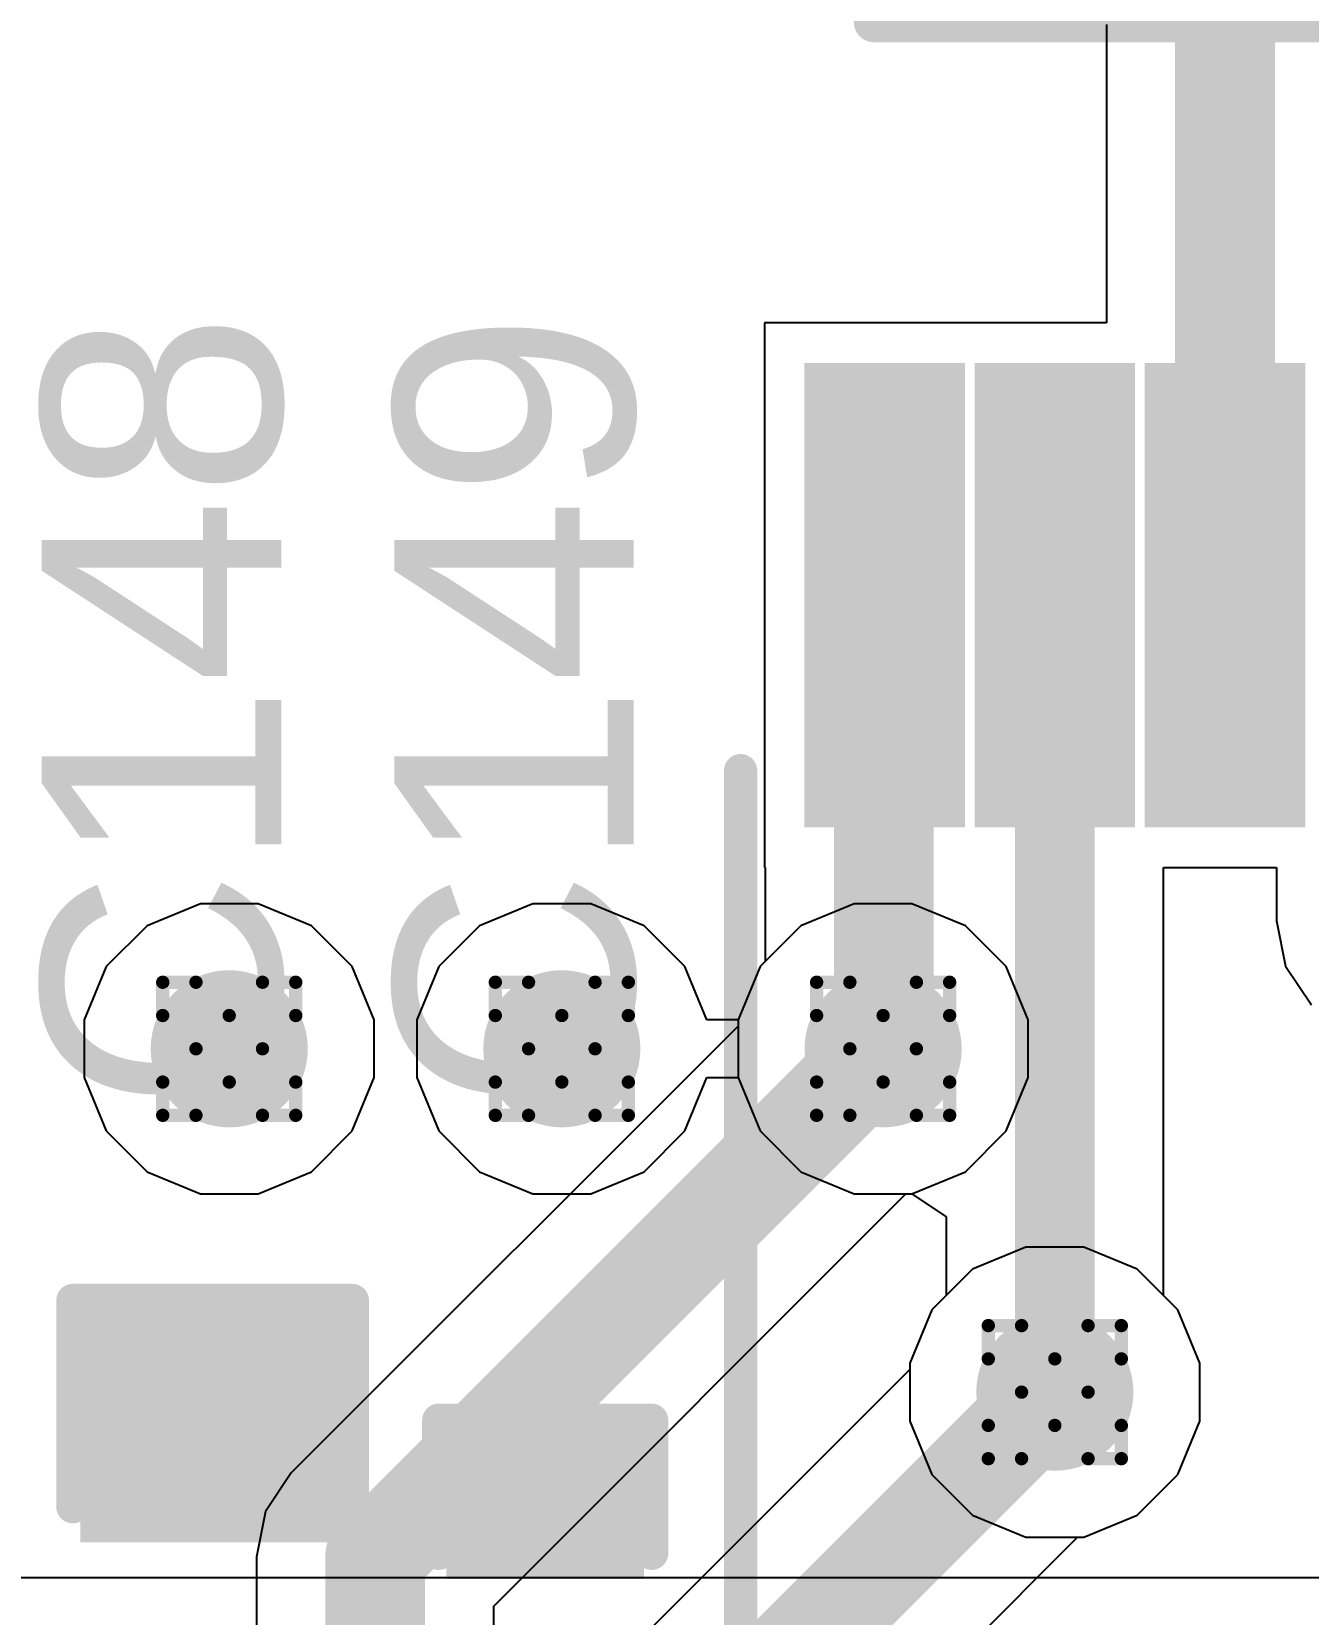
# Model space of a CAD drawing. Header units: inches. Extents: x -11 to 5379, y 0 to 5429.
# Drawn here: x 325.43 to 330.3, y 25.74 to 31.78 of the extents above; entities that cross this region are included whole.
import ezdxf

# ---------------------------------------------------------------- set-up
doc = ezdxf.new("R2010")
doc.units = ezdxf.units.IN
for name, color, linetype in [('Bottom Layer', 5, 'Continuous'), ('Drill Drawing', 1, 'Continuous'), ('GND', 16, 'Continuous'), ('PWR', 76, 'Continuous'), ('Top Layer', 1, 'Continuous'), ('Top Overlay', 2, 'Continuous'), ('Top Paste', 8, 'Continuous'), ('Top Solder', 216, 'Continuous'), ('Via Holes', 16, 'Continuous')]:
    doc.layers.add(name, color=color, linetype=linetype)
doc.styles.add('Arial', font='', dxfattribs={"height": 0.2})
doc.styles.get('Arial').set_extended_font_data('Arial')

# ---------------------------------------------------------------- blocks, each defined once
blk = doc.blocks.new('14_TSSOP_96')
at = {"layer": 'Top Layer'}
for points in [[(2.085, 2.155), (3.655, 2.155), (3.655, 1.745), (2.085, 1.745)], [(2.085, 1.505), (3.655, 1.505), (3.655, 1.095), (2.085, 1.095)], [(2.085, 0.855), (3.655, 0.855), (3.655, 0.445), (2.085, 0.445)]]:
    blk.add_hatch(color=1, dxfattribs=at).paths.add_polyline_path(points)
at = {"layer": 'Top Paste'}
for points in [[(2.085, 2.155), (3.655, 2.155), (3.655, 1.745), (2.085, 1.745)], [(2.085, 1.505), (3.655, 1.505), (3.655, 1.095), (2.085, 1.095)], [(2.085, 0.855), (3.655, 0.855), (3.655, 0.445), (2.085, 0.445)]]:
    blk.add_hatch(color=8, dxfattribs=at).paths.add_polyline_path(points)
at = {"layer": 'Top Solder'}
for points in [[(1.9834, 2.2566), (3.7566, 2.2566), (3.7566, 1.6434), (1.9834, 1.6434)], [(1.9834, 1.6066), (3.7566, 1.6066), (3.7566, 0.9934), (1.9834, 0.9934)], [(1.9834, 0.9566), (3.7566, 0.9566), (3.7566, 0.3434), (1.9834, 0.3434)]]:
    blk.add_hatch(color=216, dxfattribs=at).paths.add_polyline_path(points)
at = {"layer": 'Top Overlay'}
blk.add_lwpolyline([(-2.2, 2.5, 0.127, 0.127, 0), (2.2, 2.5, 0.127, 0.127, 0)], format="xyseb", dxfattribs=at)
blk.add_lwpolyline([(2.1683, 2.5, 0.0635, 0.0635, 1), (2.2318, 2.5, 0.0635, 0.0635, 1)], format="xyseb", close=True, dxfattribs=at)
blk = doc.blocks.new('C____C_582')
at = {"layer": 'Top Overlay'}
blk.add_lwpolyline([(-3.0251, -1.75, 0.1524, 0.1524, 0), (3.05, -1.75, 0.1524, 0.1524, 0)], format="xyseb", dxfattribs=at)
blk.add_lwpolyline([(-3.0632, -1.75, 0.0762, 0.0762, 1), (-2.987, -1.75, 0.0762, 0.0762, 1)], format="xyseb", close=True, dxfattribs=at)
blk = doc.blocks.new('C___0402_586')
at = {"layer": 'Top Layer'}
for points in [[(-0.6985, -0.3175), (-0.6985, 0.3175), (-0.2413, 0.3175), (-0.2413, -0.3175)], [(0.2413, -0.3175), (0.2413, 0.3175), (0.6985, 0.3175), (0.6985, -0.3175)]]:
    blk.add_hatch(color=1, dxfattribs=at).paths.add_polyline_path(points)
at = {"layer": 'Top Paste'}
for points in [[(-0.6985, -0.3175), (-0.6985, 0.3175), (-0.2413, 0.3175), (-0.2413, -0.3175)], [(0.2413, -0.3175), (0.2413, 0.3175), (0.6985, 0.3175), (0.6985, -0.3175)]]:
    blk.add_hatch(color=8, dxfattribs=at).paths.add_polyline_path(points)
at = {"layer": 'Top Solder'}
for points in [[(-0.7585, -0.3775), (-0.7585, 0.3775), (-0.1813, 0.3775), (-0.1813, -0.3775)], [(0.1813, -0.3775), (0.1813, 0.3775), (0.7585, 0.3775), (0.7585, -0.3775)]]:
    blk.add_hatch(color=216, dxfattribs=at).paths.add_polyline_path(points)
at = {"layer": 'Top Overlay'}
for points in [[(-0.7874, 0.4064, 0.127, 0.127, 0), (-0.2794, 0.4064, 0.127, 0.127, 0)], [(-0.7874, 0.4064, 0.127, 0.127, 0), (-0.7874, -0.4064, 0.127, 0.127, 0)], [(0.2794, 0.4064, 0.127, 0.127, 0), (0.7874, 0.4064, 0.127, 0.127, 0)], [(0.7874, 0.4064, 0.127, 0.127, 0), (0.7874, -0.4064, 0.127, 0.127, 0)], [(-0.7874, -0.4064, 0.127, 0.127, 0), (-0.2794, -0.4064, 0.127, 0.127, 0)], [(0.2794, -0.4064, 0.127, 0.127, 0), (0.7874, -0.4064, 0.127, 0.127, 0)]]:
    blk.add_lwpolyline(points, format="xyseb", dxfattribs=at)
for points in [[(-0.8191, 0.4064, 0.0635, 0.0635, 1), (-0.7556, 0.4064, 0.0635, 0.0635, 1)], [(-0.8191, 0.4064, 0.0635, 0.0635, 1), (-0.7556, 0.4064, 0.0635, 0.0635, 1)], [(-0.3111, 0.4064, 0.0635, 0.0635, 1), (-0.2477, 0.4064, 0.0635, 0.0635, 1)], [(0.2477, 0.4064, 0.0635, 0.0635, 1), (0.3111, 0.4064, 0.0635, 0.0635, 1)], [(0.7556, 0.4064, 0.0635, 0.0635, 1), (0.8191, 0.4064, 0.0635, 0.0635, 1)], [(0.7556, 0.4064, 0.0635, 0.0635, 1), (0.8191, 0.4064, 0.0635, 0.0635, 1)], [(-0.8191, -0.4064, 0.0635, 0.0635, 1), (-0.7556, -0.4064, 0.0635, 0.0635, 1)], [(-0.8191, -0.4064, 0.0635, 0.0635, 1), (-0.7556, -0.4064, 0.0635, 0.0635, 1)], [(-0.3111, -0.4064, 0.0635, 0.0635, 1), (-0.2477, -0.4064, 0.0635, 0.0635, 1)], [(0.2477, -0.4064, 0.0635, 0.0635, 1), (0.3111, -0.4064, 0.0635, 0.0635, 1)], [(0.7556, -0.4064, 0.0635, 0.0635, 1), (0.8191, -0.4064, 0.0635, 0.0635, 1)], [(0.7556, -0.4064, 0.0635, 0.0635, 1), (0.8191, -0.4064, 0.0635, 0.0635, 1)]]:
    blk.add_lwpolyline(points, format="xyseb", close=True, dxfattribs=at)
blk = doc.blocks.new('C___0603_587')
at = {"layer": 'Top Layer'}
for points in [[(-0.381, 0.4445), (-0.381, -0.4445), (-1.143, -0.4445), (-1.143, 0.4445)], [(1.143, 0.4445), (1.143, -0.4445), (0.381, -0.4445), (0.381, 0.4445)]]:
    blk.add_hatch(color=1, dxfattribs=at).paths.add_polyline_path(points)
at = {"layer": 'Top Paste'}
for points in [[(-0.381, 0.4445), (-0.381, -0.4445), (-1.143, -0.4445), (-1.143, 0.4445)], [(1.143, 0.4445), (1.143, -0.4445), (0.381, -0.4445), (0.381, 0.4445)]]:
    blk.add_hatch(color=8, dxfattribs=at).paths.add_polyline_path(points)
at = {"layer": 'Top Solder'}
for points in [[(-0.321, 0.5045), (-0.321, -0.5045), (-1.203, -0.5045), (-1.203, 0.5045)], [(1.203, 0.5045), (1.203, -0.5045), (0.321, -0.5045), (0.321, 0.5045)]]:
    blk.add_hatch(color=216, dxfattribs=at).paths.add_polyline_path(points)
at = {"layer": 'Top Overlay'}
for points in [[(-1.2446, 0.5334, 0.127, 0.127, 0), (-0.4572, 0.5334, 0.127, 0.127, 0)], [(-1.2446, 0.5334, 0.127, 0.127, 0), (-1.2446, -0.5334, 0.127, 0.127, 0)], [(0.4572, 0.5334, 0.127, 0.127, 0), (1.2446, 0.5334, 0.127, 0.127, 0)], [(1.2446, 0.5334, 0.127, 0.127, 0), (1.2446, -0.5334, 0.127, 0.127, 0)], [(-1.2446, -0.5334, 0.127, 0.127, 0), (-0.4572, -0.5334, 0.127, 0.127, 0)], [(0.4572, -0.5334, 0.127, 0.127, 0), (1.2446, -0.5334, 0.127, 0.127, 0)]]:
    blk.add_lwpolyline(points, format="xyseb", dxfattribs=at)
for points in [[(-1.2764, 0.5334, 0.0635, 0.0635, 1), (-1.2128, 0.5334, 0.0635, 0.0635, 1)], [(-1.2764, 0.5334, 0.0635, 0.0635, 1), (-1.2128, 0.5334, 0.0635, 0.0635, 1)], [(-0.4889, 0.5334, 0.0635, 0.0635, 1), (-0.4254, 0.5334, 0.0635, 0.0635, 1)], [(0.4254, 0.5334, 0.0635, 0.0635, 1), (0.4889, 0.5334, 0.0635, 0.0635, 1)], [(1.2128, 0.5334, 0.0635, 0.0635, 1), (1.2764, 0.5334, 0.0635, 0.0635, 1)], [(1.2128, 0.5334, 0.0635, 0.0635, 1), (1.2764, 0.5334, 0.0635, 0.0635, 1)], [(-1.2764, -0.5334, 0.0635, 0.0635, 1), (-1.2128, -0.5334, 0.0635, 0.0635, 1)], [(-1.2764, -0.5334, 0.0635, 0.0635, 1), (-1.2128, -0.5334, 0.0635, 0.0635, 1)], [(-0.4889, -0.5334, 0.0635, 0.0635, 1), (-0.4254, -0.5334, 0.0635, 0.0635, 1)], [(0.4254, -0.5334, 0.0635, 0.0635, 1), (0.4889, -0.5334, 0.0635, 0.0635, 1)], [(1.2128, -0.5334, 0.0635, 0.0635, 1), (1.2764, -0.5334, 0.0635, 0.0635, 1)], [(1.2128, -0.5334, 0.0635, 0.0635, 1), (1.2764, -0.5334, 0.0635, 0.0635, 1)]]:
    blk.add_lwpolyline(points, format="xyseb", close=True, dxfattribs=at)

msp = doc.modelspace()

# ---------------------------------------------------------------- hatches: boundary and pattern name
at = {"layer": 'Bottom Layer'}
h = msp.add_hatch(color=5, dxfattribs=at)
edge = h.paths.add_edge_path()
edge.add_arc((326.1837, 27.9019), 0.3, 0, 360)
h = msp.add_hatch(color=5, dxfattribs=at)
edge = h.paths.add_edge_path()
edge.add_arc((327.4537, 27.9019), 0.3, 0, 360)
h = msp.add_hatch(color=5, dxfattribs=at)
edge = h.paths.add_edge_path()
edge.add_arc((328.6806, 27.9019), 0.3, 0, 360)
h = msp.add_hatch(color=5, dxfattribs=at)
edge = h.paths.add_edge_path()
edge.add_arc((329.3362, 26.5912), 0.3, 0, 360)
at = {"layer": 'GND'}
h = msp.add_hatch(color=16, dxfattribs=at)
edge = h.paths.add_edge_path()
edge.add_arc((326.1837, 27.9019), 0.3, 0, 360)
h = msp.add_hatch(color=16, dxfattribs=at)
edge = h.paths.add_edge_path()
edge.add_arc((327.4537, 27.9019), 0.3, 0, 360)
h = msp.add_hatch(color=16, dxfattribs=at)
edge = h.paths.add_edge_path()
edge.add_arc((328.6806, 27.9019), 0.3, 0, 360)
h = msp.add_hatch(color=16, dxfattribs=at)
edge = h.paths.add_edge_path()
edge.add_arc((329.3362, 26.5912), 0.3, 0, 360)
at = {"layer": 'PWR'}
h = msp.add_hatch(color=76, dxfattribs=at)
edge = h.paths.add_edge_path()
edge.add_arc((326.1837, 27.9019), 0.3, 0, 360)
h = msp.add_hatch(color=76, dxfattribs=at)
edge = h.paths.add_edge_path()
edge.add_arc((327.4537, 27.9019), 0.3, 0, 360)
h = msp.add_hatch(color=76, dxfattribs=at)
edge = h.paths.add_edge_path()
edge.add_arc((328.6806, 27.9019), 0.3, 0, 360)
h = msp.add_hatch(color=76, dxfattribs=at)
edge = h.paths.add_edge_path()
edge.add_arc((329.3362, 26.5912), 0.3, 0, 360)
at = {"layer": 'Top Layer'}
h = msp.add_hatch(color=1, dxfattribs=at)
edge = h.paths.add_edge_path()
edge.add_arc((326.1837, 27.9019), 0.3, 0, 360)
h = msp.add_hatch(color=1, dxfattribs=at)
edge = h.paths.add_edge_path()
edge.add_arc((327.4537, 27.9019), 0.3, 0, 360)
h = msp.add_hatch(color=1, dxfattribs=at)
edge = h.paths.add_edge_path()
edge.add_arc((328.6806, 27.9019), 0.3, 0, 360)
h = msp.add_hatch(color=1, dxfattribs=at)
edge = h.paths.add_edge_path()
edge.add_arc((329.3362, 26.5912), 0.3, 0, 360)
at = {"layer": 'Via Holes'}
h = msp.add_hatch(color=7, dxfattribs=at)
edge = h.paths.add_edge_path()
edge.add_arc((326.1837, 27.9019), 0.15, 0, 360)
h = msp.add_hatch(color=7, dxfattribs=at)
edge = h.paths.add_edge_path()
edge.add_arc((327.4537, 27.9019), 0.15, 0, 360)
h = msp.add_hatch(color=7, dxfattribs=at)
edge = h.paths.add_edge_path()
edge.add_arc((328.6806, 27.9019), 0.15, 0, 360)
h = msp.add_hatch(color=7, dxfattribs=at)
edge = h.paths.add_edge_path()
edge.add_arc((329.3362, 26.5912), 0.15, 0, 360)

# ---------------------------------------------------------------- linework, layer by layer
at = {"layer": 'Bottom Layer'}
for p, q in [((328.5704, 28.4559), (328.3668, 28.3716)), ((328.7908, 28.4559), (328.5704, 28.4559)), ((328.9945, 28.3716), (328.7908, 28.4559)), ((328.3668, 28.3716), (328.211, 28.2157)), ((329.1503, 28.2157), (328.9945, 28.3716)), ((328.211, 28.2157), (328.1266, 28.0121)), ((329.2346, 28.0121), (329.1503, 28.2157)), ((328.1266, 27.9888), (326.4205, 26.2827)), ((328.1266, 28.0121), (328.1266, 27.9888)), ((329.2346, 27.7917), (329.2346, 28.0121)), ((329.1503, 27.5881), (329.2346, 27.7917)), ((328.9945, 27.4322), (329.1503, 27.5881)), ((328.7908, 27.3479), (328.9945, 27.4322)), ((327.1941, 25.7745), (328.7676, 27.3479)), ((328.7676, 27.3479), (328.7908, 27.3479)), ((329.226, 27.1452), (329.0224, 27.0608)), ((329.4464, 27.1452), (329.226, 27.1452)), ((329.6501, 27.0608), (329.4464, 27.1452)), ((329.0224, 27.0608), (328.8666, 26.905)), ((329.8059, 26.905), (329.6501, 27.0608)), ((328.8666, 26.905), (328.7822, 26.7014)), ((329.8902, 26.7014), (329.8059, 26.905)), ((328.7822, 26.6781), (327.3719, 25.2678)), ((328.7822, 26.7014), (328.7822, 26.6781)), ((329.8902, 26.481), (329.8902, 26.7014)), ((329.8059, 26.2773), (329.8902, 26.481)), ((326.4205, 26.2827), (326.3222, 26.1356)), ((329.6501, 26.1215), (329.8059, 26.2773)), ((326.3222, 26.1356), (326.2877, 25.9622)), ((329.4464, 26.0372), (329.6501, 26.1215)), ((328.0359, 24.6499), (329.4232, 26.0372)), ((329.4232, 26.0372), (329.4464, 26.0372)), ((326.2877, 25.9622), (326.2877, 17.7063)), ((327.1941, 25.3415), (327.1941, 25.7745))]:
    msp.add_line(p, q, dxfattribs=at)
for points in [[(326.7409, 25.9622, 0.381, 0.381, 0), (328.6806, 27.9019, 0.381, 0.381, 0)], [(327.5827, 24.8376, 0.381, 0.381, 0), (329.3362, 26.5912, 0.381, 0.381, 0)], [(326.7409, 17.7063, 0.381, 0.381, 0), (326.7409, 25.9622, 0.381, 0.381, 0)]]:
    msp.add_lwpolyline(points, format="xyseb", dxfattribs=at)
for points in [[(328.5854, 27.9019, 0.1905, 0.1905, 1), (328.7759, 27.9019, 0.1905, 0.1905, 1)], [(329.241, 26.5912, 0.1905, 0.1905, 1), (329.4315, 26.5912, 0.1905, 0.1905, 1)], [(326.6457, 25.9622, 0.1905, 0.1905, 1), (326.8362, 25.9622, 0.1905, 0.1905, 1)], [(326.6457, 25.9622, 0.1905, 0.1905, 1), (326.8362, 25.9622, 0.1905, 0.1905, 1)]]:
    msp.add_lwpolyline(points, format="xyseb", close=True, dxfattribs=at)
at = {"layer": 'Drill Drawing'}
for points in [[(325.9297, 28.0289, 0.0508, 0.0508, 0), (325.9297, 28.1559, 0.0508, 0.0508, 0)], [(325.9297, 28.1559, 0.0508, 0.0508, 0), (326.0567, 28.1559, 0.0508, 0.0508, 0)], [(326.0567, 28.1559, 0.0508, 0.0508, 0), (326.1837, 28.0289, 0.0508, 0.0508, 0)], [(326.1837, 28.0289, 0.0508, 0.0508, 0), (326.3107, 28.1559, 0.0508, 0.0508, 0)], [(326.3107, 28.1559, 0.0508, 0.0508, 0), (326.4377, 28.1559, 0.0508, 0.0508, 0)], [(326.4377, 28.0289, 0.0508, 0.0508, 0), (326.4377, 28.1559, 0.0508, 0.0508, 0)], [(327.1997, 28.0289, 0.0508, 0.0508, 0), (327.1997, 28.1559, 0.0508, 0.0508, 0)], [(327.1997, 28.1559, 0.0508, 0.0508, 0), (327.3267, 28.1559, 0.0508, 0.0508, 0)], [(327.3267, 28.1559, 0.0508, 0.0508, 0), (327.4537, 28.0289, 0.0508, 0.0508, 0)], [(327.4537, 28.0289, 0.0508, 0.0508, 0), (327.5807, 28.1559, 0.0508, 0.0508, 0)], [(327.5807, 28.1559, 0.0508, 0.0508, 0), (327.7077, 28.1559, 0.0508, 0.0508, 0)], [(327.7077, 28.0289, 0.0508, 0.0508, 0), (327.7077, 28.1559, 0.0508, 0.0508, 0)], [(328.4266, 28.0289, 0.0508, 0.0508, 0), (328.4266, 28.1559, 0.0508, 0.0508, 0)], [(328.4266, 28.1559, 0.0508, 0.0508, 0), (328.5536, 28.1559, 0.0508, 0.0508, 0)], [(328.5536, 28.1559, 0.0508, 0.0508, 0), (328.6806, 28.0289, 0.0508, 0.0508, 0)], [(328.6806, 28.0289, 0.0508, 0.0508, 0), (328.8076, 28.1559, 0.0508, 0.0508, 0)], [(328.8076, 28.1559, 0.0508, 0.0508, 0), (328.9346, 28.1559, 0.0508, 0.0508, 0)], [(328.9346, 28.0289, 0.0508, 0.0508, 0), (328.9346, 28.1559, 0.0508, 0.0508, 0)], [(325.9297, 28.0289, 0.0508, 0.0508, 0), (326.0567, 27.9019, 0.0508, 0.0508, 0)], [(326.3107, 27.9019, 0.0508, 0.0508, 0), (326.4377, 28.0289, 0.0508, 0.0508, 0)], [(327.1997, 28.0289, 0.0508, 0.0508, 0), (327.3267, 27.9019, 0.0508, 0.0508, 0)], [(327.5807, 27.9019, 0.0508, 0.0508, 0), (327.7077, 28.0289, 0.0508, 0.0508, 0)], [(328.4266, 28.0289, 0.0508, 0.0508, 0), (328.5536, 27.9019, 0.0508, 0.0508, 0)], [(328.8076, 27.9019, 0.0508, 0.0508, 0), (328.9346, 28.0289, 0.0508, 0.0508, 0)], [(325.9297, 27.7749, 0.0508, 0.0508, 0), (326.0567, 27.9019, 0.0508, 0.0508, 0)], [(326.3107, 27.9019, 0.0508, 0.0508, 0), (326.4377, 27.7749, 0.0508, 0.0508, 0)], [(327.1997, 27.7749, 0.0508, 0.0508, 0), (327.3267, 27.9019, 0.0508, 0.0508, 0)], [(327.5807, 27.9019, 0.0508, 0.0508, 0), (327.7077, 27.7749, 0.0508, 0.0508, 0)], [(328.4266, 27.7749, 0.0508, 0.0508, 0), (328.5536, 27.9019, 0.0508, 0.0508, 0)], [(328.8076, 27.9019, 0.0508, 0.0508, 0), (328.9346, 27.7749, 0.0508, 0.0508, 0)], [(325.9297, 27.6479, 0.0508, 0.0508, 0), (325.9297, 27.7749, 0.0508, 0.0508, 0)], [(326.0567, 27.6479, 0.0508, 0.0508, 0), (326.1837, 27.7749, 0.0508, 0.0508, 0)], [(326.1837, 27.7749, 0.0508, 0.0508, 0), (326.3107, 27.6479, 0.0508, 0.0508, 0)], [(326.4377, 27.6479, 0.0508, 0.0508, 0), (326.4377, 27.7749, 0.0508, 0.0508, 0)], [(327.1997, 27.6479, 0.0508, 0.0508, 0), (327.1997, 27.7749, 0.0508, 0.0508, 0)], [(327.3267, 27.6479, 0.0508, 0.0508, 0), (327.4537, 27.7749, 0.0508, 0.0508, 0)], [(327.4537, 27.7749, 0.0508, 0.0508, 0), (327.5807, 27.6479, 0.0508, 0.0508, 0)], [(327.7077, 27.6479, 0.0508, 0.0508, 0), (327.7077, 27.7749, 0.0508, 0.0508, 0)], [(328.4266, 27.6479, 0.0508, 0.0508, 0), (328.4266, 27.7749, 0.0508, 0.0508, 0)], [(328.5536, 27.6479, 0.0508, 0.0508, 0), (328.6806, 27.7749, 0.0508, 0.0508, 0)], [(328.6806, 27.7749, 0.0508, 0.0508, 0), (328.8076, 27.6479, 0.0508, 0.0508, 0)], [(328.9346, 27.6479, 0.0508, 0.0508, 0), (328.9346, 27.7749, 0.0508, 0.0508, 0)], [(325.9297, 27.6479, 0.0508, 0.0508, 0), (326.0567, 27.6479, 0.0508, 0.0508, 0)], [(326.3107, 27.6479, 0.0508, 0.0508, 0), (326.4377, 27.6479, 0.0508, 0.0508, 0)], [(327.1997, 27.6479, 0.0508, 0.0508, 0), (327.3267, 27.6479, 0.0508, 0.0508, 0)], [(327.5807, 27.6479, 0.0508, 0.0508, 0), (327.7077, 27.6479, 0.0508, 0.0508, 0)], [(328.4266, 27.6479, 0.0508, 0.0508, 0), (328.5536, 27.6479, 0.0508, 0.0508, 0)], [(328.8076, 27.6479, 0.0508, 0.0508, 0), (328.9346, 27.6479, 0.0508, 0.0508, 0)], [(329.0822, 26.7182, 0.0508, 0.0508, 0), (329.0822, 26.8452, 0.0508, 0.0508, 0)], [(329.0822, 26.8452, 0.0508, 0.0508, 0), (329.2092, 26.8452, 0.0508, 0.0508, 0)], [(329.2092, 26.8452, 0.0508, 0.0508, 0), (329.3362, 26.7182, 0.0508, 0.0508, 0)], [(329.3362, 26.7182, 0.0508, 0.0508, 0), (329.4632, 26.8452, 0.0508, 0.0508, 0)], [(329.4632, 26.8452, 0.0508, 0.0508, 0), (329.5902, 26.8452, 0.0508, 0.0508, 0)], [(329.5902, 26.7182, 0.0508, 0.0508, 0), (329.5902, 26.8452, 0.0508, 0.0508, 0)], [(329.0822, 26.7182, 0.0508, 0.0508, 0), (329.2092, 26.5912, 0.0508, 0.0508, 0)], [(329.4632, 26.5912, 0.0508, 0.0508, 0), (329.5902, 26.7182, 0.0508, 0.0508, 0)], [(329.0822, 26.4642, 0.0508, 0.0508, 0), (329.2092, 26.5912, 0.0508, 0.0508, 0)], [(329.4632, 26.5912, 0.0508, 0.0508, 0), (329.5902, 26.4642, 0.0508, 0.0508, 0)], [(329.0822, 26.3372, 0.0508, 0.0508, 0), (329.0822, 26.4642, 0.0508, 0.0508, 0)], [(329.2092, 26.3372, 0.0508, 0.0508, 0), (329.3362, 26.4642, 0.0508, 0.0508, 0)], [(329.3362, 26.4642, 0.0508, 0.0508, 0), (329.4632, 26.3372, 0.0508, 0.0508, 0)], [(329.5902, 26.3372, 0.0508, 0.0508, 0), (329.5902, 26.4642, 0.0508, 0.0508, 0)], [(329.0822, 26.3372, 0.0508, 0.0508, 0), (329.2092, 26.3372, 0.0508, 0.0508, 0)], [(329.4632, 26.3372, 0.0508, 0.0508, 0), (329.5902, 26.3372, 0.0508, 0.0508, 0)]]:
    msp.add_lwpolyline(points, format="xyseb", dxfattribs=at)
for points in [[(325.917, 28.1559, 0.0254, 0.0254, 1), (325.9424, 28.1559, 0.0254, 0.0254, 1)], [(325.917, 28.1559, 0.0254, 0.0254, 1), (325.9424, 28.1559, 0.0254, 0.0254, 1)], [(326.044, 28.1559, 0.0254, 0.0254, 1), (326.0694, 28.1559, 0.0254, 0.0254, 1)], [(326.044, 28.1559, 0.0254, 0.0254, 1), (326.0694, 28.1559, 0.0254, 0.0254, 1)], [(326.298, 28.1559, 0.0254, 0.0254, 1), (326.3234, 28.1559, 0.0254, 0.0254, 1)], [(326.298, 28.1559, 0.0254, 0.0254, 1), (326.3234, 28.1559, 0.0254, 0.0254, 1)], [(326.425, 28.1559, 0.0254, 0.0254, 1), (326.4504, 28.1559, 0.0254, 0.0254, 1)], [(326.425, 28.1559, 0.0254, 0.0254, 1), (326.4504, 28.1559, 0.0254, 0.0254, 1)], [(327.187, 28.1559, 0.0254, 0.0254, 1), (327.2124, 28.1559, 0.0254, 0.0254, 1)], [(327.187, 28.1559, 0.0254, 0.0254, 1), (327.2124, 28.1559, 0.0254, 0.0254, 1)], [(327.314, 28.1559, 0.0254, 0.0254, 1), (327.3394, 28.1559, 0.0254, 0.0254, 1)], [(327.314, 28.1559, 0.0254, 0.0254, 1), (327.3394, 28.1559, 0.0254, 0.0254, 1)], [(327.568, 28.1559, 0.0254, 0.0254, 1), (327.5934, 28.1559, 0.0254, 0.0254, 1)], [(327.568, 28.1559, 0.0254, 0.0254, 1), (327.5934, 28.1559, 0.0254, 0.0254, 1)], [(327.695, 28.1559, 0.0254, 0.0254, 1), (327.7204, 28.1559, 0.0254, 0.0254, 1)], [(327.695, 28.1559, 0.0254, 0.0254, 1), (327.7204, 28.1559, 0.0254, 0.0254, 1)], [(328.4139, 28.1559, 0.0254, 0.0254, 1), (328.4393, 28.1559, 0.0254, 0.0254, 1)], [(328.4139, 28.1559, 0.0254, 0.0254, 1), (328.4393, 28.1559, 0.0254, 0.0254, 1)], [(328.5409, 28.1559, 0.0254, 0.0254, 1), (328.5663, 28.1559, 0.0254, 0.0254, 1)], [(328.5409, 28.1559, 0.0254, 0.0254, 1), (328.5663, 28.1559, 0.0254, 0.0254, 1)], [(328.7949, 28.1559, 0.0254, 0.0254, 1), (328.8203, 28.1559, 0.0254, 0.0254, 1)], [(328.7949, 28.1559, 0.0254, 0.0254, 1), (328.8203, 28.1559, 0.0254, 0.0254, 1)], [(328.9219, 28.1559, 0.0254, 0.0254, 1), (328.9473, 28.1559, 0.0254, 0.0254, 1)], [(328.9219, 28.1559, 0.0254, 0.0254, 1), (328.9473, 28.1559, 0.0254, 0.0254, 1)], [(325.917, 28.0289, 0.0254, 0.0254, 1), (325.9424, 28.0289, 0.0254, 0.0254, 1)], [(325.917, 28.0289, 0.0254, 0.0254, 1), (325.9424, 28.0289, 0.0254, 0.0254, 1)], [(326.171, 28.0289, 0.0254, 0.0254, 1), (326.1964, 28.0289, 0.0254, 0.0254, 1)], [(326.171, 28.0289, 0.0254, 0.0254, 1), (326.1964, 28.0289, 0.0254, 0.0254, 1)], [(326.425, 28.0289, 0.0254, 0.0254, 1), (326.4504, 28.0289, 0.0254, 0.0254, 1)], [(326.425, 28.0289, 0.0254, 0.0254, 1), (326.4504, 28.0289, 0.0254, 0.0254, 1)], [(327.187, 28.0289, 0.0254, 0.0254, 1), (327.2124, 28.0289, 0.0254, 0.0254, 1)], [(327.187, 28.0289, 0.0254, 0.0254, 1), (327.2124, 28.0289, 0.0254, 0.0254, 1)], [(327.441, 28.0289, 0.0254, 0.0254, 1), (327.4664, 28.0289, 0.0254, 0.0254, 1)], [(327.441, 28.0289, 0.0254, 0.0254, 1), (327.4664, 28.0289, 0.0254, 0.0254, 1)], [(327.695, 28.0289, 0.0254, 0.0254, 1), (327.7204, 28.0289, 0.0254, 0.0254, 1)], [(327.695, 28.0289, 0.0254, 0.0254, 1), (327.7204, 28.0289, 0.0254, 0.0254, 1)], [(328.4139, 28.0289, 0.0254, 0.0254, 1), (328.4393, 28.0289, 0.0254, 0.0254, 1)], [(328.4139, 28.0289, 0.0254, 0.0254, 1), (328.4393, 28.0289, 0.0254, 0.0254, 1)], [(328.6679, 28.0289, 0.0254, 0.0254, 1), (328.6933, 28.0289, 0.0254, 0.0254, 1)], [(328.6679, 28.0289, 0.0254, 0.0254, 1), (328.6933, 28.0289, 0.0254, 0.0254, 1)], [(328.9219, 28.0289, 0.0254, 0.0254, 1), (328.9473, 28.0289, 0.0254, 0.0254, 1)], [(328.9219, 28.0289, 0.0254, 0.0254, 1), (328.9473, 28.0289, 0.0254, 0.0254, 1)], [(326.044, 27.9019, 0.0254, 0.0254, 1), (326.0694, 27.9019, 0.0254, 0.0254, 1)], [(326.044, 27.9019, 0.0254, 0.0254, 1), (326.0694, 27.9019, 0.0254, 0.0254, 1)], [(326.298, 27.9019, 0.0254, 0.0254, 1), (326.3234, 27.9019, 0.0254, 0.0254, 1)], [(326.298, 27.9019, 0.0254, 0.0254, 1), (326.3234, 27.9019, 0.0254, 0.0254, 1)], [(327.314, 27.9019, 0.0254, 0.0254, 1), (327.3394, 27.9019, 0.0254, 0.0254, 1)], [(327.314, 27.9019, 0.0254, 0.0254, 1), (327.3394, 27.9019, 0.0254, 0.0254, 1)], [(327.568, 27.9019, 0.0254, 0.0254, 1), (327.5934, 27.9019, 0.0254, 0.0254, 1)], [(327.568, 27.9019, 0.0254, 0.0254, 1), (327.5934, 27.9019, 0.0254, 0.0254, 1)], [(328.5409, 27.9019, 0.0254, 0.0254, 1), (328.5663, 27.9019, 0.0254, 0.0254, 1)], [(328.5409, 27.9019, 0.0254, 0.0254, 1), (328.5663, 27.9019, 0.0254, 0.0254, 1)], [(328.7949, 27.9019, 0.0254, 0.0254, 1), (328.8203, 27.9019, 0.0254, 0.0254, 1)], [(328.7949, 27.9019, 0.0254, 0.0254, 1), (328.8203, 27.9019, 0.0254, 0.0254, 1)], [(325.917, 27.7749, 0.0254, 0.0254, 1), (325.9424, 27.7749, 0.0254, 0.0254, 1)], [(325.917, 27.7749, 0.0254, 0.0254, 1), (325.9424, 27.7749, 0.0254, 0.0254, 1)], [(326.171, 27.7749, 0.0254, 0.0254, 1), (326.1964, 27.7749, 0.0254, 0.0254, 1)], [(326.171, 27.7749, 0.0254, 0.0254, 1), (326.1964, 27.7749, 0.0254, 0.0254, 1)], [(326.425, 27.7749, 0.0254, 0.0254, 1), (326.4504, 27.7749, 0.0254, 0.0254, 1)], [(326.425, 27.7749, 0.0254, 0.0254, 1), (326.4504, 27.7749, 0.0254, 0.0254, 1)], [(327.187, 27.7749, 0.0254, 0.0254, 1), (327.2124, 27.7749, 0.0254, 0.0254, 1)], [(327.187, 27.7749, 0.0254, 0.0254, 1), (327.2124, 27.7749, 0.0254, 0.0254, 1)], [(327.441, 27.7749, 0.0254, 0.0254, 1), (327.4664, 27.7749, 0.0254, 0.0254, 1)], [(327.441, 27.7749, 0.0254, 0.0254, 1), (327.4664, 27.7749, 0.0254, 0.0254, 1)], [(327.695, 27.7749, 0.0254, 0.0254, 1), (327.7204, 27.7749, 0.0254, 0.0254, 1)], [(327.695, 27.7749, 0.0254, 0.0254, 1), (327.7204, 27.7749, 0.0254, 0.0254, 1)], [(328.4139, 27.7749, 0.0254, 0.0254, 1), (328.4393, 27.7749, 0.0254, 0.0254, 1)], [(328.4139, 27.7749, 0.0254, 0.0254, 1), (328.4393, 27.7749, 0.0254, 0.0254, 1)], [(328.6679, 27.7749, 0.0254, 0.0254, 1), (328.6933, 27.7749, 0.0254, 0.0254, 1)], [(328.6679, 27.7749, 0.0254, 0.0254, 1), (328.6933, 27.7749, 0.0254, 0.0254, 1)], [(328.9219, 27.7749, 0.0254, 0.0254, 1), (328.9473, 27.7749, 0.0254, 0.0254, 1)], [(328.9219, 27.7749, 0.0254, 0.0254, 1), (328.9473, 27.7749, 0.0254, 0.0254, 1)], [(325.917, 27.6479, 0.0254, 0.0254, 1), (325.9424, 27.6479, 0.0254, 0.0254, 1)], [(325.917, 27.6479, 0.0254, 0.0254, 1), (325.9424, 27.6479, 0.0254, 0.0254, 1)], [(326.044, 27.6479, 0.0254, 0.0254, 1), (326.0694, 27.6479, 0.0254, 0.0254, 1)], [(326.044, 27.6479, 0.0254, 0.0254, 1), (326.0694, 27.6479, 0.0254, 0.0254, 1)], [(326.298, 27.6479, 0.0254, 0.0254, 1), (326.3234, 27.6479, 0.0254, 0.0254, 1)], [(326.298, 27.6479, 0.0254, 0.0254, 1), (326.3234, 27.6479, 0.0254, 0.0254, 1)], [(326.425, 27.6479, 0.0254, 0.0254, 1), (326.4504, 27.6479, 0.0254, 0.0254, 1)], [(326.425, 27.6479, 0.0254, 0.0254, 1), (326.4504, 27.6479, 0.0254, 0.0254, 1)], [(327.187, 27.6479, 0.0254, 0.0254, 1), (327.2124, 27.6479, 0.0254, 0.0254, 1)], [(327.187, 27.6479, 0.0254, 0.0254, 1), (327.2124, 27.6479, 0.0254, 0.0254, 1)], [(327.314, 27.6479, 0.0254, 0.0254, 1), (327.3394, 27.6479, 0.0254, 0.0254, 1)], [(327.314, 27.6479, 0.0254, 0.0254, 1), (327.3394, 27.6479, 0.0254, 0.0254, 1)], [(327.568, 27.6479, 0.0254, 0.0254, 1), (327.5934, 27.6479, 0.0254, 0.0254, 1)], [(327.568, 27.6479, 0.0254, 0.0254, 1), (327.5934, 27.6479, 0.0254, 0.0254, 1)], [(327.695, 27.6479, 0.0254, 0.0254, 1), (327.7204, 27.6479, 0.0254, 0.0254, 1)], [(327.695, 27.6479, 0.0254, 0.0254, 1), (327.7204, 27.6479, 0.0254, 0.0254, 1)], [(328.4139, 27.6479, 0.0254, 0.0254, 1), (328.4393, 27.6479, 0.0254, 0.0254, 1)], [(328.4139, 27.6479, 0.0254, 0.0254, 1), (328.4393, 27.6479, 0.0254, 0.0254, 1)], [(328.5409, 27.6479, 0.0254, 0.0254, 1), (328.5663, 27.6479, 0.0254, 0.0254, 1)], [(328.5409, 27.6479, 0.0254, 0.0254, 1), (328.5663, 27.6479, 0.0254, 0.0254, 1)], [(328.7949, 27.6479, 0.0254, 0.0254, 1), (328.8203, 27.6479, 0.0254, 0.0254, 1)], [(328.7949, 27.6479, 0.0254, 0.0254, 1), (328.8203, 27.6479, 0.0254, 0.0254, 1)], [(328.9219, 27.6479, 0.0254, 0.0254, 1), (328.9473, 27.6479, 0.0254, 0.0254, 1)], [(328.9219, 27.6479, 0.0254, 0.0254, 1), (328.9473, 27.6479, 0.0254, 0.0254, 1)], [(329.0695, 26.8452, 0.0254, 0.0254, 1), (329.0949, 26.8452, 0.0254, 0.0254, 1)], [(329.0695, 26.8452, 0.0254, 0.0254, 1), (329.0949, 26.8452, 0.0254, 0.0254, 1)], [(329.1965, 26.8452, 0.0254, 0.0254, 1), (329.2219, 26.8452, 0.0254, 0.0254, 1)], [(329.1965, 26.8452, 0.0254, 0.0254, 1), (329.2219, 26.8452, 0.0254, 0.0254, 1)], [(329.4505, 26.8452, 0.0254, 0.0254, 1), (329.4759, 26.8452, 0.0254, 0.0254, 1)], [(329.4505, 26.8452, 0.0254, 0.0254, 1), (329.4759, 26.8452, 0.0254, 0.0254, 1)], [(329.5775, 26.8452, 0.0254, 0.0254, 1), (329.6029, 26.8452, 0.0254, 0.0254, 1)], [(329.5775, 26.8452, 0.0254, 0.0254, 1), (329.6029, 26.8452, 0.0254, 0.0254, 1)], [(329.0695, 26.7182, 0.0254, 0.0254, 1), (329.0949, 26.7182, 0.0254, 0.0254, 1)], [(329.0695, 26.7182, 0.0254, 0.0254, 1), (329.0949, 26.7182, 0.0254, 0.0254, 1)], [(329.3235, 26.7182, 0.0254, 0.0254, 1), (329.3489, 26.7182, 0.0254, 0.0254, 1)], [(329.3235, 26.7182, 0.0254, 0.0254, 1), (329.3489, 26.7182, 0.0254, 0.0254, 1)], [(329.5775, 26.7182, 0.0254, 0.0254, 1), (329.6029, 26.7182, 0.0254, 0.0254, 1)], [(329.5775, 26.7182, 0.0254, 0.0254, 1), (329.6029, 26.7182, 0.0254, 0.0254, 1)], [(329.1965, 26.5912, 0.0254, 0.0254, 1), (329.2219, 26.5912, 0.0254, 0.0254, 1)], [(329.1965, 26.5912, 0.0254, 0.0254, 1), (329.2219, 26.5912, 0.0254, 0.0254, 1)], [(329.4505, 26.5912, 0.0254, 0.0254, 1), (329.4759, 26.5912, 0.0254, 0.0254, 1)], [(329.4505, 26.5912, 0.0254, 0.0254, 1), (329.4759, 26.5912, 0.0254, 0.0254, 1)], [(329.0695, 26.4642, 0.0254, 0.0254, 1), (329.0949, 26.4642, 0.0254, 0.0254, 1)], [(329.0695, 26.4642, 0.0254, 0.0254, 1), (329.0949, 26.4642, 0.0254, 0.0254, 1)], [(329.3235, 26.4642, 0.0254, 0.0254, 1), (329.3489, 26.4642, 0.0254, 0.0254, 1)], [(329.3235, 26.4642, 0.0254, 0.0254, 1), (329.3489, 26.4642, 0.0254, 0.0254, 1)], [(329.5775, 26.4642, 0.0254, 0.0254, 1), (329.6029, 26.4642, 0.0254, 0.0254, 1)], [(329.5775, 26.4642, 0.0254, 0.0254, 1), (329.6029, 26.4642, 0.0254, 0.0254, 1)], [(329.0695, 26.3372, 0.0254, 0.0254, 1), (329.0949, 26.3372, 0.0254, 0.0254, 1)], [(329.0695, 26.3372, 0.0254, 0.0254, 1), (329.0949, 26.3372, 0.0254, 0.0254, 1)], [(329.1965, 26.3372, 0.0254, 0.0254, 1), (329.2219, 26.3372, 0.0254, 0.0254, 1)], [(329.1965, 26.3372, 0.0254, 0.0254, 1), (329.2219, 26.3372, 0.0254, 0.0254, 1)], [(329.4505, 26.3372, 0.0254, 0.0254, 1), (329.4759, 26.3372, 0.0254, 0.0254, 1)], [(329.4505, 26.3372, 0.0254, 0.0254, 1), (329.4759, 26.3372, 0.0254, 0.0254, 1)], [(329.5775, 26.3372, 0.0254, 0.0254, 1), (329.6029, 26.3372, 0.0254, 0.0254, 1)], [(329.5775, 26.3372, 0.0254, 0.0254, 1), (329.6029, 26.3372, 0.0254, 0.0254, 1)]]:
    msp.add_lwpolyline(points, format="xyseb", close=True, dxfattribs=at)
at = {"layer": 'GND'}
for p, q in [((328.5704, 28.4559), (328.3668, 28.3716)), ((328.7908, 28.4559), (328.5704, 28.4559)), ((328.9945, 28.3716), (328.7908, 28.4559)), ((328.3668, 28.3716), (328.211, 28.2157)), ((329.1503, 28.2157), (328.9945, 28.3716)), ((328.211, 28.2157), (328.1266, 28.0121)), ((329.2346, 28.0121), (329.1503, 28.2157)), ((328.1266, 28.0121), (328.1266, 27.7917)), ((329.2346, 27.7917), (329.2346, 28.0121)), ((328.1266, 27.7917), (328.211, 27.5881)), ((329.1503, 27.5881), (329.2346, 27.7917)), ((328.211, 27.5881), (328.3668, 27.4322)), ((328.9945, 27.4322), (329.1503, 27.5881)), ((328.3668, 27.4322), (328.5704, 27.3479)), ((328.7908, 27.3479), (328.9945, 27.4322)), ((328.5704, 27.3479), (328.7908, 27.3479)), ((329.226, 27.1452), (329.0224, 27.0608)), ((329.4464, 27.1452), (329.226, 27.1452)), ((329.6501, 27.0608), (329.4464, 27.1452)), ((329.0224, 27.0608), (328.8666, 26.905)), ((329.8059, 26.905), (329.6501, 27.0608)), ((328.8666, 26.905), (328.7822, 26.7014)), ((329.8902, 26.7014), (329.8059, 26.905)), ((328.7822, 26.7014), (328.7822, 26.481)), ((329.8902, 26.481), (329.8902, 26.7014)), ((328.7822, 26.481), (328.8666, 26.2773)), ((329.8059, 26.2773), (329.8902, 26.481)), ((328.8666, 26.2773), (329.0224, 26.1215)), ((329.6501, 26.1215), (329.8059, 26.2773)), ((329.0224, 26.1215), (329.226, 26.0372)), ((329.4464, 26.0372), (329.6501, 26.1215)), ((329.226, 26.0372), (329.4464, 26.0372))]:
    msp.add_line(p, q, dxfattribs=at)
at = {"layer": 'PWR'}
for p, q in [((326.0735, 28.4559), (325.8699, 28.3716)), ((326.2939, 28.4559), (326.0735, 28.4559)), ((326.4975, 28.3716), (326.2939, 28.4559)), ((327.3435, 28.4559), (327.1399, 28.3716)), ((327.5639, 28.4559), (327.3435, 28.4559)), ((327.7675, 28.3716), (327.5639, 28.4559)), ((328.5704, 28.4559), (328.3668, 28.3716)), ((328.7908, 28.4559), (328.5704, 28.4559)), ((328.9945, 28.3716), (328.7908, 28.4559)), ((325.8699, 28.3716), (325.7141, 28.2157)), ((326.6534, 28.2157), (326.4975, 28.3716)), ((327.1399, 28.3716), (326.9841, 28.2157)), ((327.9234, 28.2157), (327.7675, 28.3716)), ((328.3668, 28.3716), (328.211, 28.2157)), ((329.1503, 28.2157), (328.9945, 28.3716)), ((325.7141, 28.2157), (325.6297, 28.0121)), ((326.7377, 28.0121), (326.6534, 28.2157)), ((326.9841, 28.2157), (326.8997, 28.0121)), ((328.0077, 28.0121), (327.9234, 28.2157)), ((328.211, 28.2157), (328.1266, 28.0121)), ((329.2346, 28.0121), (329.1503, 28.2157)), ((325.6297, 28.0121), (325.6297, 27.7917)), ((326.7377, 27.7917), (326.7377, 28.0121)), ((326.8997, 28.0121), (326.8997, 27.7917)), ((328.1266, 28.0121), (328.0077, 28.0121)), ((329.2346, 27.7917), (329.2346, 28.0121)), ((325.6297, 27.7917), (325.7141, 27.5881)), ((326.6534, 27.5881), (326.7377, 27.7917)), ((326.8997, 27.7917), (326.9841, 27.5881)), ((327.9234, 27.5881), (328.0077, 27.7917)), ((328.0077, 27.7917), (328.1266, 27.7917)), ((328.1266, 27.7917), (328.211, 27.5881)), ((329.1503, 27.5881), (329.2346, 27.7917)), ((325.7141, 27.5881), (325.8699, 27.4322)), ((326.4975, 27.4322), (326.6534, 27.5881)), ((326.9841, 27.5881), (327.1399, 27.4322)), ((327.7675, 27.4322), (327.9234, 27.5881)), ((328.211, 27.5881), (328.3668, 27.4322)), ((328.9945, 27.4322), (329.1503, 27.5881)), ((325.8699, 27.4322), (326.0735, 27.3479)), ((326.2939, 27.3479), (326.4975, 27.4322)), ((327.1399, 27.4322), (327.3435, 27.3479)), ((327.5639, 27.3479), (327.7675, 27.4322)), ((328.3668, 27.4322), (328.5704, 27.3479)), ((328.7908, 27.3479), (328.9945, 27.4322)), ((326.0735, 27.3479), (326.2939, 27.3479)), ((327.3435, 27.3479), (327.5639, 27.3479)), ((328.5704, 27.3479), (328.7908, 27.3479)), ((329.226, 27.1452), (329.0224, 27.0608)), ((329.4464, 27.1452), (329.226, 27.1452)), ((329.6501, 27.0608), (329.4464, 27.1452)), ((329.0224, 27.0608), (328.8666, 26.905)), ((329.8059, 26.905), (329.6501, 27.0608)), ((328.8666, 26.905), (328.7822, 26.7014)), ((329.8902, 26.7014), (329.8059, 26.905)), ((328.7822, 26.7014), (328.7822, 26.481)), ((329.8902, 26.481), (329.8902, 26.7014)), ((328.7822, 26.481), (328.8666, 26.2773)), ((329.8059, 26.2773), (329.8902, 26.481)), ((328.8666, 26.2773), (329.0224, 26.1215)), ((329.6501, 26.1215), (329.8059, 26.2773)), ((329.0224, 26.1215), (329.226, 26.0372)), ((329.4464, 26.0372), (329.6501, 26.1215)), ((329.226, 26.0372), (329.4464, 26.0372)), ((338.582, 25.8826), (323.088, 25.8826))]:
    msp.add_line(p, q, dxfattribs=at)
at = {"layer": 'Top Layer'}
for p, q in [((329.533, 31.8116), (329.533, 30.6726)), ((329.533, 30.6726), (328.2272, 30.6726)), ((328.2272, 30.6726), (328.2272, 28.5946)), ((328.2272, 28.5946), (328.2302, 28.5946)), ((328.2302, 28.5946), (328.2302, 28.235)), ((329.7506, 26.9603), (329.7506, 28.5946)), ((329.7506, 28.5946), (330.183, 28.5946)), ((330.183, 28.5946), (330.183, 28.3906)), ((330.183, 28.3906), (330.2175, 28.2171)), ((328.211, 28.2157), (328.1266, 28.0121)), ((328.2302, 28.235), (328.211, 28.2157)), ((330.2175, 28.2171), (330.3158, 28.0701)), ((328.1266, 28.0121), (328.1266, 27.7917)), ((328.1266, 27.7917), (328.211, 27.5881)), ((328.211, 27.5881), (328.3668, 27.4322)), ((328.3668, 27.4322), (328.5704, 27.3479)), ((328.5704, 27.3479), (328.7908, 27.3479)), ((328.7908, 27.3479), (328.9219, 27.2603)), ((328.9219, 27.2603), (328.9219, 26.9603)), ((328.9219, 26.9603), (328.8666, 26.905)), ((329.8059, 26.905), (329.7506, 26.9603)), ((328.8666, 26.905), (328.7822, 26.7014)), ((329.8902, 26.7014), (329.8059, 26.905)), ((328.7822, 26.7014), (328.7822, 26.481)), ((329.8902, 26.481), (329.8902, 26.7014)), ((328.7822, 26.481), (328.8666, 26.2773)), ((329.8059, 26.2773), (329.8902, 26.481)), ((328.8666, 26.2773), (329.0224, 26.1215)), ((329.6501, 26.1215), (329.8059, 26.2773)), ((329.0224, 26.1215), (329.226, 26.0372)), ((329.4464, 26.0372), (329.6501, 26.1215)), ((329.226, 26.0372), (329.4464, 26.0372))]:
    msp.add_line(p, q, dxfattribs=at)
for points in [[(329.9862, 29.6336, 0.381, 0.381, 0), (329.9862, 32.2546, 0.381, 0.381, 0)], [(328.6834, 29.6308, 0.381, 0.381, 0), (328.6862, 29.6336, 0.381, 0.381, 0)], [(328.6834, 27.9047, 0.381, 0.381, 0), (328.6834, 29.6308, 0.381, 0.381, 0)], [(329.3362, 26.5912, 0.3048, 0.3048, 0), (329.3362, 29.6336, 0.3048, 0.3048, 0)], [(328.6806, 27.9019, 0.381, 0.381, 0), (328.6834, 27.9047, 0.381, 0.381, 0)]]:
    msp.add_lwpolyline(points, format="xyseb", dxfattribs=at)
for points in [[(328.5882, 29.6308, 0.1905, 0.1905, 1), (328.7787, 29.6308, 0.1905, 0.1905, 1)], [(328.5882, 29.6308, 0.1905, 0.1905, 1), (328.7787, 29.6308, 0.1905, 0.1905, 1)], [(328.591, 29.6336, 0.1905, 0.1905, 1), (328.7815, 29.6336, 0.1905, 0.1905, 1)], [(329.26, 29.6336, 0.1524, 0.1524, 1), (329.4124, 29.6336, 0.1524, 0.1524, 1)], [(329.891, 29.6336, 0.1905, 0.1905, 1), (330.0815, 29.6336, 0.1905, 0.1905, 1)], [(328.5882, 27.9047, 0.1905, 0.1905, 1), (328.7787, 27.9047, 0.1905, 0.1905, 1)], [(328.5882, 27.9047, 0.1905, 0.1905, 1), (328.7787, 27.9047, 0.1905, 0.1905, 1)], [(328.5854, 27.9019, 0.1905, 0.1905, 1), (328.7759, 27.9019, 0.1905, 0.1905, 1)], [(329.26, 26.5912, 0.1524, 0.1524, 1), (329.4124, 26.5912, 0.1524, 0.1524, 1)]]:
    msp.add_lwpolyline(points, format="xyseb", close=True, dxfattribs=at)

# ---------------------------------------------------------------- block references
msp.add_blockref('C____C_582', (331.6702, 33.5706))
at = {"rotation": 90}
for name, p in [('14_TSSOP_96', (330.6362, 26.7636)), ('C___0603_587', (326.1202, 25.6966)), ('C___0402_586', (327.3902, 25.6966))]:
    msp.add_blockref(name, p, dxfattribs=at)

# ---------------------------------------------------------------- texts
at = {"layer": 'Top Overlay', "style": 'Arial'}
for s, p in [('C148', (326.3821, 27.6624)), ('C149', (327.7282, 27.6624))]:
    msp.add_text(s, height=0.9144, rotation=90, dxfattribs=at).set_placement(p)

doc.saveas('drawing.dxf')
